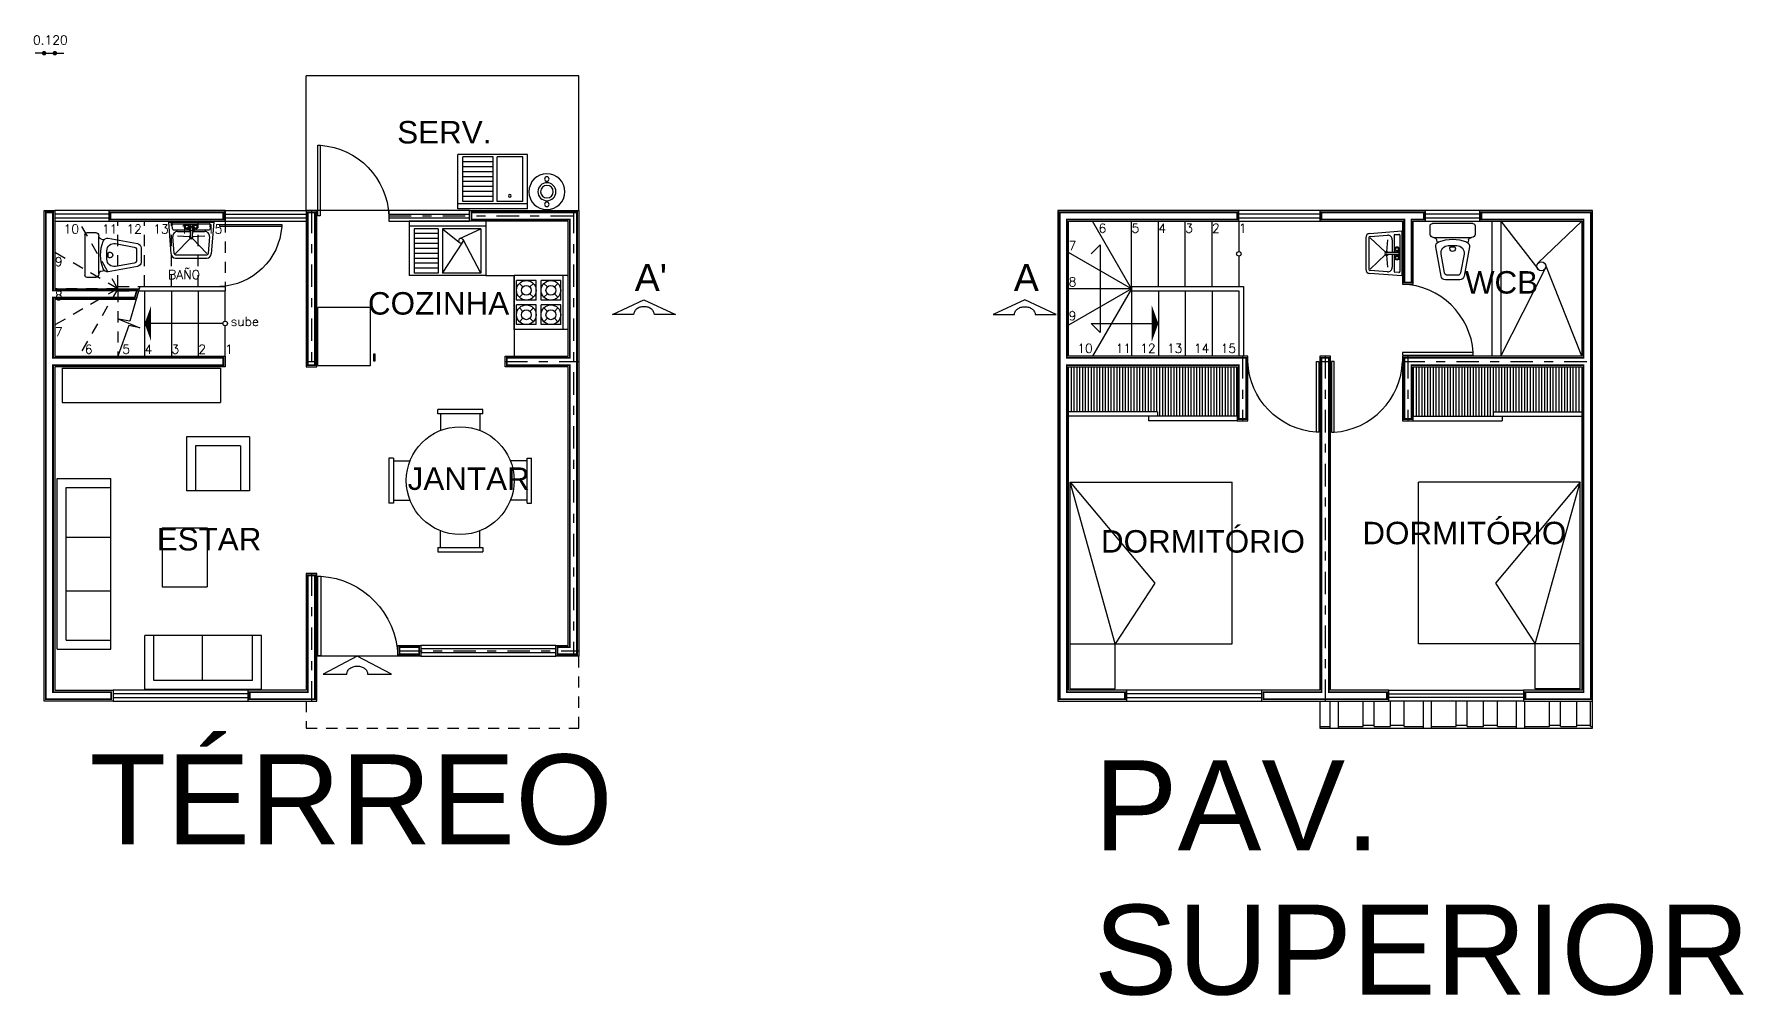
# Model space of a CAD drawing. Extents: x 178.2 to 198.4, y 129 to 151.4.
# Drawn here: x 179.34 to 198.36, y 140.67 to 151.37 of the extents above; entities that cross this region are included whole.
import ezdxf
from ezdxf.enums import TextEntityAlignment as Align

# ---------------------------------------------------------------- set-up
doc = ezdxf.new("R2010")
doc.units = 0
doc.header["$PDMODE"] = 34
doc.header["$PDSIZE"] = 0.1
doc.linetypes.add('DASHDOT2', pattern=[0.5, 0.25, -0.125, 0, -0.125])
doc.linetypes.add('HIDDEN2', pattern=[0.1875, 0.125, -0.0625])
doc.layers.get('0').update_dxf_attribs({"linetype": 'CONTINUOUS'})
doc.layers.get('DEFPOINTS').update_dxf_attribs({"linetype": 'CONTINUOUS'})
for name, color, linetype in [('AMB', 4, 'CONTINUOUS'), ('DIM', 250, 'CONTINUOUS'), ('EJES', 2, 'CONTINUOUS'), ('MUEBLES', 1, 'CONTINUOUS'), ('MUROS', 40, 'CONTINUOUS'), ('TEXTOS', 250, 'CONTINUOUS'), ('VOLADOS', 4, 'HIDDEN2')]:
    doc.layers.add(name, color=color, linetype=linetype)
doc.styles.add('1', font='swissel.ttf')
doc.styles.add('2', font='arial.ttf')
doc.styles.add('ROMAND', font='ROMAND.shx')
doc.styles.add('ROMANS', font='romans')
doc.dimstyles.get("Standard").update_dxf_attribs({"dimtxt": 0.18, "dimasz": 0.18, "dimexe": 0.18, "dimexo": 0.0625, "dimgap": 0.09, "dimtad": 0, "dimtih": 1, "dimtoh": 1, "dimdec": 4, "dimzin": 0, "dimdsep": 46, "dimtxsty": 'Standard', "dimcen": 0.09, "dimadec": 0, "dimazin": 0, "dimtfac": 1, "dimtdec": 4, "dimtofl": 0, "dimtmove": 0, "dimatfit": 3, "dimfxl": 1, "dimtolj": 1, "dimtzin": 0, "dimarcsym": 0})

# ---------------------------------------------------------------- blocks, each defined once
blk = doc.blocks.new('PUER01PL')
at = {"layer": 'MUEBLES', "linetype": 'ByBlock'}
blk.add_lwpolyline([(0.89, 0), (0.89, 0.888), (0.859, 0.888), (0.859, 0)], close=True, dxfattribs=at)
blk.add_arc((0.92, -0.031), 0.921, 93.8226, 178.0898, dxfattribs=at)
blk = doc.blocks.new('MUBA02PL')
at = {"color": 0, "linetype": 'ByBlock'}
for p, q in [((0.025, -0.225), (0.025, 0.225)), ((0.145, 0.25), (0.05, 0.25)), ((0.18, 0.212), (0.18, 0.215)), ((0.18, 0.212), (0.18, -0.212)), ((0.208, 0.178), (0.238, 0.171)), ((0.609, 0.128), (0.284, 0.187)), ((0.65, -0.079), (0.65, 0.079)), ((0.208, -0.178), (0.238, -0.171)), ((0.284, -0.187), (0.609, -0.128)), ((0.05, -0.25), (0.145, -0.25)), ((0.18, -0.215), (0.18, -0.212))]:
    blk.add_line(p, q, dxfattribs=at)
for points in [[(0.575, 0.089), (0.365, 0.127, 0.467538), (0.27, 0.048), (0.27, -0.048, 0.467538), (0.365, -0.127), (0.575, -0.089, 0.362827), (0.6, -0.059), (0.6, 0.059, 0.362827)], [(0.285, -0.025, 2), (0.285, 0.025)]]:
    blk.add_lwpolyline(points, format="xyb", close=True, dxfattribs=at)
for centre, radius, start, end in [((0.05, 0.225), 0.025, 90, 180), ((0.145, 0.215), 0.035, 0, 90), ((0.215, 0.212), 0.035, 180, 257.3856), ((0.641, 0), 0.441, 159.3632, 200.6368), ((0.276, 0.138), 0.05, 79.7685, 159.3632), ((0.6, 0.079), 0.05, 0, 79.7685), ((0.215, -0.212), 0.035, 102.6144, 180), ((0.276, -0.138), 0.05, 200.6368, 280.2315), ((0.6, -0.079), 0.05, 280.2315, 0), ((0.05, -0.225), 0.025, 180, 270), ((0.145, -0.215), 0.035, 270, 0)]:
    blk.add_arc(centre, radius, start, end, dxfattribs=at)
blk = doc.blocks.new('FREG85')
at = {"layer": 'MUEBLES', "linetype": 'ByBlock'}
for p, q in [((-0.425, 0), (0.425, 0)), ((-0.425, 0), (-0.425, -0.604)), ((0.425, 0), (0.425, -0.604)), ((-0.425, -0.055), (0.425, -0.055)), ((-0.37, -0.082), (0.054, -0.082)), ((-0.37, -0.082), (-0.37, -0.577)), ((-0.139, -0.192), (-0.37, -0.082)), ((0.054, -0.082), (-0.134, -0.237)), ((0.054, -0.082), (0.054, -0.577)), ((0.104, -0.082), (0.104, -0.577)), ((0.104, -0.082), (0.37, -0.082)), ((0.104, -0.137), (0.37, -0.137)), ((0.37, -0.082), (0.37, -0.577)), ((-0.37, -0.577), (-0.174, -0.204)), ((0.054, -0.577), (-0.172, -0.231)), ((0.104, -0.192), (0.37, -0.192)), ((0.104, -0.247), (0.37, -0.247)), ((0.104, -0.302), (0.37, -0.302)), ((0.104, -0.357), (0.37, -0.357)), ((0.104, -0.412), (0.37, -0.412)), ((0.104, -0.467), (0.37, -0.467)), ((0.104, -0.522), (0.37, -0.522)), ((-0.425, -0.604), (0.425, -0.604)), ((-0.37, -0.577), (0.054, -0.577)), ((0.104, -0.577), (0.37, -0.577))]:
    blk.add_line(p, q, dxfattribs=at)
blk.add_circle((-0.15, -0.216), 0.0265, dxfattribs=at)
blk = doc.blocks.new('SER06PLA')
at = {"color": 0, "linetype": 'ByBlock'}
for p, q in [((0.389, -0.02), (-0.389, -0.02)), ((-0.389, -0.02), (-0.389, -0.624)), ((0.389, -0.075), (-0.389, -0.075)), ((-0.334, -0.102), (-0.334, -0.597)), ((0.005, -0.102), (-0.334, -0.102)), ((0.005, -0.157), (-0.334, -0.157)), ((0.005, -0.102), (0.005, -0.597)), ((0.334, -0.102), (0.048, -0.102)), ((0.048, -0.102), (0.048, -0.597)), ((0.334, -0.102), (0.334, -0.597)), ((0.389, -0.02), (0.389, -0.624)), ((0.005, -0.212), (-0.334, -0.212)), ((0.005, -0.267), (-0.334, -0.267)), ((0.005, -0.322), (-0.334, -0.322)), ((0.005, -0.377), (-0.334, -0.377)), ((0.005, -0.432), (-0.334, -0.432)), ((0.005, -0.487), (-0.334, -0.487)), ((0.005, -0.542), (-0.334, -0.542)), ((0.389, -0.624), (-0.389, -0.624)), ((0.005, -0.597), (-0.334, -0.597)), ((0.334, -0.597), (0.048, -0.597))]:
    blk.add_line(p, q, dxfattribs=at)
blk.add_circle((0.191, -0.164), 0.015, dxfattribs=at)
blk = doc.blocks.new('SER05PLA')
at = {"color": 0, "linetype": 'ByBlock'}
for centre, radius in [((0, 0), 0.2), ((-0.141, 0), 0.025), ((0, 0), 0.1), ((0, 0), 0.07), ((0.141, 0), 0.025)]:
    blk.add_circle(centre, radius, dxfattribs=at)
blk = doc.blocks.new('MUKO01PL')
at = {"color": 0, "linetype": 'ByBlock'}
for p, q in [((0.3, 0), (-0.3, 0)), ((-0.3, 0), (-0.3, -0.6)), ((0.3, 0), (0.3, -0.6)), ((0.3, -0.055), (-0.3, -0.055)), ((-0.027, -0.082), (-0.245, -0.082)), ((-0.245, -0.082), (-0.245, -0.3)), ((-0.214, -0.114), (-0.175, -0.152)), ((-0.059, -0.114), (-0.098, -0.152)), ((-0.027, -0.082), (-0.027, -0.3)), ((0.027, -0.082), (0.027, -0.3)), ((0.245, -0.082), (0.027, -0.082)), ((0.059, -0.114), (0.098, -0.152)), ((0.214, -0.114), (0.175, -0.152)), ((0.245, -0.082), (0.245, -0.3)), ((-0.027, -0.3), (-0.245, -0.3)), ((-0.245, -0.355), (-0.245, -0.573)), ((-0.027, -0.355), (-0.245, -0.355)), ((-0.175, -0.229), (-0.214, -0.268)), ((-0.098, -0.229), (-0.059, -0.268)), ((-0.027, -0.355), (-0.027, -0.573)), ((0.245, -0.3), (0.027, -0.3)), ((0.027, -0.355), (0.027, -0.573)), ((0.245, -0.355), (0.027, -0.355)), ((0.098, -0.229), (0.059, -0.268)), ((0.175, -0.229), (0.214, -0.268)), ((0.245, -0.355), (0.245, -0.573)), ((-0.214, -0.386), (-0.175, -0.425)), ((-0.175, -0.502), (-0.214, -0.541)), ((-0.059, -0.386), (-0.098, -0.425)), ((-0.098, -0.502), (-0.059, -0.541)), ((0.059, -0.386), (0.098, -0.425)), ((0.098, -0.502), (0.059, -0.541)), ((0.214, -0.386), (0.175, -0.425)), ((0.175, -0.502), (0.214, -0.541)), ((0.3, -0.6), (-0.3, -0.6)), ((-0.027, -0.573), (-0.245, -0.573)), ((0.245, -0.573), (0.027, -0.573))]:
    blk.add_line(p, q, dxfattribs=at)
for centre, radius in [((-0.136, -0.191), 0.109), ((-0.136, -0.191), 0.0545), ((0.136, -0.191), 0.109), ((0.136, -0.191), 0.0545), ((-0.136, -0.464), 0.109), ((0.136, -0.464), 0.109), ((-0.136, -0.464), 0.0545), ((0.136, -0.464), 0.0545)]:
    blk.add_circle(centre, radius, dxfattribs=at)
blk = doc.blocks.new('_DOT')
at = {"color": 0, "linetype": 'ByBlock'}
blk.add_line((-0.5, 0), (-1, 0), dxfattribs=at)
at = {"color": 0, "linetype": 'ByBlock', "const_width": 0.5}
blk.add_lwpolyline([(-0.25, 0, 1), (0.25, 0, 1)], format="xyb", close=True, dxfattribs=at)
blk = doc.blocks.new('*D7')
at = {"color": 0, "linetype": 'ByBlock'}
for p, q in [((179.403, 151.159), (179.353, 151.159)), ((179.453, 151.159), (179.573, 151.159)), ((179.453, 151.159), (179.573, 151.159)), ((179.623, 151.159), (179.673, 151.159))]:
    blk.add_line(p, q, dxfattribs=at)
at = {"layer": 'DEFPOINTS', "color": 0, "linetype": 'ByBlock'}
for p in [(179.573, 151.159), (179.573, 144.068), (179.453, 143.948)]:
    blk.add_point(p, dxfattribs=at)
at = {"color": 0, "linetype": 'ByBlock', "xscale": 0.05, "yscale": 0.05, "zscale": 0.05}
blk.add_blockref('_DOT', (179.453, 151.159), dxfattribs=at)
at = {"color": 0, "linetype": 'ByBlock', "xscale": 0.05, "yscale": 0.05, "zscale": 0.05, "rotation": 180}
blk.add_blockref('_DOT', (179.573, 151.159), dxfattribs=at)
at = {"linetype": 'ByBlock', "insert": (179.523, 151.305), "char_height": 0.1, "attachment_point": 5, "style": 'ROMANS'}
blk.add_mtext('\\A1;0.120', dxfattribs=at)

msp = doc.modelspace()

# ---------------------------------------------------------------- hatches: boundary and pattern name
at = {"layer": 'AMB'}
h = msp.add_hatch(dxfattribs=at)
h.set_pattern_fill('AR-RSHKE', color=256, scale=0.0012, style=0)
h.set_pattern_definition([(0, (-64.8292, -59.69836), (0.77724, 0.36576), [0.18288, -0.1524, 0.21336, -0.09144, 0.27432, -0.12192]), (0, (-64.64632, -59.68312), (0.77724, 0.36576), [0.1524, -0.57912, 0.12192, -0.18288]), (0, (-64.28056, -59.72122), (0.77724, 0.36576), [0.09144, -0.94488]), (90, (-64.8292, -59.69836), (-0.25908, 0.36576), [0.35052, -1.11252]), (90, (-64.64632, -59.69836), (-0.25908, 0.36576), [0.3429, -1.12014]), (90, (-64.49392, -59.69836), (-0.25908, 0.36576), [0.32004, -1.143]), (90, (-64.28056, -59.72122), (-0.25908, 0.36576), [0.35052, -1.11252]), (90, (-64.18912, -59.72122), (-0.25908, 0.36576), [0.35052, -1.11252]), (90, (-63.9148, -59.69836), (-0.25908, 0.36576), [0.33528, -1.12776])])
h.paths.add_polyline_path([(196.6822, 143.6477), (196.6822, 143.9477), (193.6472, 143.9477), (193.6472, 143.6477)])
at = {"layer": 'MUEBLES'}
h = msp.add_hatch(dxfattribs=at)
h.set_pattern_fill('ANSI31', color=256, scale=0.01, angle=225, style=0)
h.set_pattern_definition([(270, (-60.86252, -64.766262), (0.03175, -7e-18), [])])
h.paths.add_polyline_path([(190.8522, 147.6677), (190.8522, 147.1677), (191.8397, 147.1677), (191.8397, 147.1177), (192.7272, 147.1177), (192.7272, 147.6677)])
h = msp.add_hatch(dxfattribs=at)
h.set_pattern_fill('ANSI31', color=256, scale=0.01, angle=225, style=0)
h.set_pattern_definition([(270, (448.27693, -64.766262), (-0.03175, -7e-18), [])])
h.paths.add_polyline_path([(196.5622, 147.6677), (196.5622, 147.1677), (195.5747, 147.1677), (195.5747, 147.1177), (194.6872, 147.1177), (194.6872, 147.6677)])

# ---------------------------------------------------------------- linework, layer by layer
at = {"layer": 'EJES', "linetype": 'DASHDOT2'}
for p, q in [((182.428, 149.4077), (182.428, 147.6677)), ((183.288, 149.3477), (185.403, 149.3477)), ((185.343, 149.4077), (185.343, 144.4477)), ((182.368, 147.7277), (182.488, 147.7277)), ((184.583, 147.7277), (185.403, 147.7277)), ((192.7872, 147.7877), (192.7872, 147.0677)), ((193.6472, 147.7277), (193.7672, 147.7277)), ((193.7072, 147.7877), (193.7072, 143.9477)), ((194.5672, 147.7277), (196.6822, 147.7277)), ((194.6272, 147.7877), (194.6272, 147.0677)), ((182.428, 145.3677), (182.428, 143.9477)), ((183.408, 144.5077), (185.403, 144.5077))]:
    msp.add_line(p, q, dxfattribs=at)
at = {"layer": 'MUEBLES'}
for p, q in [((180.8666, 148.9255), (180.8401, 149.2793)), ((180.8401, 149.2793), (181.3401, 149.2793)), ((180.8808, 149.2035), (180.8775, 149.2485)), ((180.8874, 149.2593), (181.2927, 149.2593)), ((180.8908, 149.1943), (181.0801, 149.1943)), ((180.9369, 149.1743), (181.0801, 149.1743)), ((181.1307, 149.2526), (181.0494, 149.2526)), ((181.0801, 149.2022), (181.0511, 149.2022)), ((181.0801, 149.2526), (181.0801, 149.1124)), ((181.1001, 149.2526), (181.1001, 149.1124)), ((181.129, 149.2022), (181.1001, 149.2022)), ((181.1001, 149.1943), (181.2893, 149.1943)), ((181.1001, 149.1743), (181.2432, 149.1743)), ((181.3027, 149.2485), (181.2993, 149.2035)), ((181.3401, 149.2793), (181.3135, 148.9255)), ((191.5522, 148.5377), (191.1192, 149.2877)), ((191.5522, 148.5627), (191.5522, 149.2877)), ((191.851, 148.5627), (191.851, 149.2877)), ((192.1497, 148.5627), (192.1497, 149.2877)), ((192.4485, 148.5627), (192.4485, 149.2877)), ((192.7472, 149.2877), (192.7472, 148.9502)), ((194.2045, 149.1536), (194.5582, 149.1801)), ((194.2071, 149.1186), (194.3995, 149.1331)), ((194.4825, 149.1393), (194.5275, 149.1427)), ((194.5382, 149.1327), (194.5382, 148.7275)), ((194.5582, 149.1801), (194.5582, 148.6801)), ((180.9015, 148.9281), (180.8871, 149.1205)), ((180.9165, 148.9293), (181.0767, 149.0983)), ((181.0707, 149.1139), (180.9369, 149.1243)), ((181.1034, 149.0983), (181.2637, 148.9293)), ((181.2432, 149.1243), (181.1094, 149.1139)), ((181.2931, 149.1205), (181.2786, 148.9281)), ((191.5522, 148.5377), (190.8522, 148.9419)), ((194.1582, 149.1037), (194.1582, 148.7565)), ((194.1932, 149.1037), (194.1932, 148.7565)), ((194.2082, 149.1037), (194.3772, 148.9434)), ((194.3928, 148.9494), (194.4032, 149.0832)), ((194.4532, 149.0832), (194.4532, 148.9401)), ((194.4732, 149.1293), (194.4732, 148.9401)), ((194.4811, 148.9401), (194.4811, 148.969)), ((194.5316, 148.8894), (194.5316, 148.9708)), ((180.9165, 148.9143), (181.2637, 148.9143)), ((180.9165, 148.8793), (181.2637, 148.8793)), ((192.7472, 148.9002), (192.7472, 148.5627)), ((194.3772, 148.9167), (194.2082, 148.7565)), ((194.5316, 148.9401), (194.3913, 148.9401)), ((194.5316, 148.9201), (194.3913, 148.9201)), ((194.4032, 148.7769), (194.3928, 148.9107)), ((194.4532, 148.9201), (194.4532, 148.7769)), ((194.4732, 148.9201), (194.4732, 148.7308)), ((194.4811, 148.8912), (194.4811, 148.9201)), ((180.5186, 148.5627), (181.468, 148.5627)), ((181.468, 148.5627), (181.468, 148.5127)), ((184.3665, 148.6835), (184.683, 148.6835)), ((184.683, 148.6835), (184.683, 147.7877)), ((191.5522, 148.5627), (192.7972, 148.5627)), ((191.5522, 148.5627), (191.5522, 148.5127)), ((192.7972, 148.5627), (192.7972, 147.7877)), ((194.5582, 148.6801), (194.2045, 148.7066)), ((194.3995, 148.7271), (194.2071, 148.7415)), ((194.5275, 148.7175), (194.4825, 148.7209)), ((180.5044, 148.5127), (181.468, 148.5127)), ((180.5717, 148.5127), (180.5717, 147.7877)), ((180.8705, 148.5127), (180.8705, 147.7877)), ((181.1692, 148.5127), (181.1692, 147.7877)), ((181.468, 148.1752), (181.468, 148.5127)), ((191.5522, 148.5377), (190.8522, 148.1336)), ((191.5522, 148.5377), (190.8522, 148.5377)), ((191.5522, 148.5377), (191.1192, 147.7877)), ((191.5522, 148.5127), (192.7472, 148.5127)), ((191.5522, 148.5127), (191.5522, 147.7877)), ((191.851, 148.5127), (191.851, 147.7877)), ((192.1497, 148.5127), (192.1497, 147.7877)), ((192.4485, 148.5127), (192.4485, 147.7877)), ((192.7472, 148.5127), (192.7472, 147.7877)), ((183.0847, 148.3276), (182.5, 148.3276)), ((182.5, 147.6811), (182.5, 148.3276)), ((183.0847, 147.6811), (183.0847, 148.3276)), ((181.468, 147.7877), (181.468, 148.1252)), ((183.1228, 147.8132), (183.1331, 147.8132)), ((183.1228, 147.7307), (183.1228, 147.8132)), ((183.1331, 147.8132), (183.1331, 147.7307)), ((179.6539, 147.6522), (181.4152, 147.6522)), ((179.6539, 147.6522), (179.6539, 147.2727)), ((181.4152, 147.6522), (181.4152, 147.2727)), ((182.5, 147.6811), (183.0847, 147.6811)), ((183.1331, 147.7307), (183.1228, 147.7307)), ((179.6539, 147.2727), (181.4152, 147.2727)), ((184.333, 147.1949), (183.833, 147.1949)), ((183.833, 147.1449), (183.833, 147.1949)), ((184.333, 147.1449), (183.833, 147.1449)), ((183.8646, 147.1449), (183.8646, 146.9603)), ((184.3014, 147.1449), (184.3014, 146.9603)), ((184.333, 147.1449), (184.333, 147.1949)), ((191.8397, 147.1677), (190.8522, 147.1677)), ((192.7272, 147.1177), (190.8522, 147.1177)), ((191.7397, 147.1177), (191.7397, 147.0677)), ((192.7272, 147.0677), (191.7397, 147.0677)), ((191.8397, 147.1677), (191.8397, 147.1177)), ((194.6872, 147.1177), (196.5622, 147.1177)), ((194.6872, 147.0677), (195.6747, 147.0677)), ((195.5747, 147.1677), (195.5747, 147.1177)), ((195.5747, 147.1677), (196.5622, 147.1677)), ((195.6747, 147.1177), (195.6747, 147.0677)), ((181.7389, 146.8896), (181.0389, 146.8896)), ((181.0389, 146.8896), (181.0389, 146.2896)), ((181.7389, 146.8896), (181.7389, 146.2896)), ((181.6389, 146.7896), (181.1389, 146.7896)), ((181.1389, 146.7896), (181.1389, 146.2896)), ((181.6389, 146.7896), (181.6389, 146.2896)), ((183.3395, 146.6514), (183.2895, 146.6514)), ((183.2895, 146.6514), (183.2895, 146.1514)), ((183.3395, 146.6514), (183.3395, 146.1514)), ((183.3395, 146.6199), (183.5242, 146.6199)), ((184.8265, 146.6199), (184.6418, 146.6199)), ((184.8265, 146.6514), (184.8765, 146.6514)), ((184.8265, 146.1514), (184.8265, 146.6514)), ((184.8765, 146.1514), (184.8765, 146.6514)), ((179.5973, 145.7245), (179.5973, 146.4245)), ((179.5973, 146.4245), (180.1973, 146.4245)), ((179.6973, 145.772), (179.6973, 146.3245)), ((179.6973, 146.3245), (180.1973, 146.3245)), ((180.1973, 145.7245), (180.1973, 146.4245)), ((181.7389, 146.2896), (181.0389, 146.2896)), ((190.8707, 144.0842), (190.8707, 146.3842)), ((190.8707, 146.3842), (192.6707, 146.3842)), ((191.3707, 144.5842), (190.8707, 146.3842)), ((190.8707, 146.3842), (191.8121, 145.2592)), ((192.6707, 144.5842), (192.6707, 146.3842)), ((196.5437, 146.3842), (194.7437, 146.3842)), ((194.7437, 144.5842), (194.7437, 146.3842)), ((196.5437, 146.3842), (195.6023, 145.2592)), ((196.0437, 144.5842), (196.5437, 146.3842)), ((196.5437, 144.0842), (196.5437, 146.3842)), ((183.3395, 146.1514), (183.2895, 146.1514)), ((183.3395, 146.183), (183.5242, 146.183)), ((184.8265, 146.183), (184.6418, 146.183)), ((184.8265, 146.1514), (184.8765, 146.1514)), ((179.5973, 145.1245), (179.5973, 145.8245)), ((179.6973, 145.1762), (179.6973, 145.772)), ((179.6973, 145.772), (180.1973, 145.772)), ((180.1973, 145.1245), (180.1973, 145.8245)), ((180.7676, 145.8753), (180.7676, 145.2197)), ((180.7676, 145.8746), (181.2676, 145.8746)), ((181.2676, 145.8746), (181.2676, 145.2197)), ((183.8646, 145.6579), (183.8646, 145.8426)), ((184.3014, 145.6579), (184.3014, 145.8426)), ((183.833, 145.6579), (183.833, 145.6079)), ((183.833, 145.6579), (184.333, 145.6579)), ((183.833, 145.6079), (184.333, 145.6079)), ((184.333, 145.6579), (184.333, 145.6079)), ((179.5973, 144.5245), (179.5973, 145.2245)), ((179.6973, 144.6245), (179.6973, 145.1762)), ((179.6973, 145.1762), (180.1973, 145.1762)), ((180.1973, 144.5245), (180.1973, 145.2245)), ((180.7676, 145.2197), (181.2676, 145.2197)), ((191.8121, 145.2592), (191.3707, 144.5842)), ((195.6023, 145.2592), (196.0437, 144.5842)), ((179.6973, 144.6245), (180.1973, 144.6245)), ((181.2726, 144.6759), (180.5726, 144.6759)), ((180.5726, 144.0759), (180.5726, 144.6759)), ((180.6726, 144.1759), (180.6726, 144.6759)), ((181.8726, 144.6759), (181.1726, 144.6759)), ((181.2166, 144.1759), (181.2166, 144.6759)), ((181.7726, 144.1759), (181.7726, 144.6759)), ((181.8726, 144.0759), (181.8726, 144.6759)), ((190.8707, 144.5842), (192.6707, 144.5842)), ((191.3707, 144.0842), (191.3707, 144.5842)), ((196.5437, 144.5842), (194.7437, 144.5842)), ((196.0437, 144.0842), (196.0437, 144.5842)), ((179.5973, 144.5245), (180.1973, 144.5245)), ((181.2726, 144.0759), (180.5726, 144.0759)), ((181.2166, 144.1759), (180.6726, 144.1759)), ((181.8726, 144.0759), (181.1726, 144.0759)), ((181.7726, 144.1759), (181.2166, 144.1759)), ((190.8707, 144.0842), (191.3707, 144.0842)), ((196.5437, 144.0842), (196.0437, 144.0842))]:
    msp.add_line(p, q, dxfattribs=at)
for centre, radius in [((181.0418, 149.2271), 0.0266), ((181.0418, 149.2271), 0.0175), ((181.1383, 149.2271), 0.0266), ((181.1383, 149.2271), 0.0175), ((194.5061, 148.9784), 0.0266), ((194.5061, 148.9784), 0.0175), ((194.5061, 148.8818), 0.0266), ((194.5061, 148.8818), 0.0175), ((184.083, 146.4014), 0.6)]:
    msp.add_circle(centre, radius, dxfattribs=at)
for centre, radius, start, end in [((180.8874, 149.2493), 0.01, 90, 184.28915), ((180.8908, 149.2043), 0.01, 184.28915, 270), ((180.9369, 149.1243), 0.05, 90, 184.28915), ((181.2432, 149.1243), 0.05, 355.71085, 90), ((181.2893, 149.2043), 0.01, 270, 355.71085), ((181.2927, 149.2493), 0.01, 355.71085, 90), ((194.2082, 149.1037), 0.05, 94.28915, 180), ((194.4032, 149.0832), 0.05, 360, 94.28915), ((194.4832, 149.1293), 0.01, 94.28915, 180), ((194.5282, 149.1327), 0.01, 0, 94.28915), ((181.0901, 149.1124), 0.0194, 121.04468, 58.95532), ((181.0901, 149.1124), 0.01, 180, 0), ((194.2082, 149.1037), 0.015, 94.28915, 180), ((194.3913, 148.9301), 0.0194, 31.04468, 328.95532), ((180.9165, 148.9293), 0.05, 184.28915, 270), ((180.9165, 148.9293), 0.015, 184.28915, 270), ((181.2637, 148.9293), 0.015, 270, 355.71085), ((181.2637, 148.9293), 0.05, 270, 355.71085), ((194.2082, 148.7565), 0.05, 180, 265.71085), ((194.2082, 148.7565), 0.015, 180, 265.71085), ((194.3913, 148.9301), 0.01, 90, 270), ((194.4032, 148.7769), 0.05, 265.71085, 360), ((194.4832, 148.7308), 0.01, 180, 265.71085), ((194.5282, 148.7275), 0.01, 265.71085, 0)]:
    msp.add_arc(centre, radius, start, end, dxfattribs=at)
at = {"layer": 'MUROS'}
for p, q in [((185.403, 150.9077), (182.368, 150.9077)), ((182.368, 149.4077), (182.368, 150.9077)), ((185.403, 149.4077), (185.403, 150.9077)), ((180.173, 149.4077), (179.573, 149.4077)), ((181.468, 149.4077), (182.368, 149.4077)), ((183.288, 149.4077), (182.488, 149.4077)), ((183.288, 149.4077), (183.288, 149.2877)), ((184.188, 149.4077), (183.288, 149.4077)), ((193.6472, 149.4077), (192.7472, 149.4077)), ((195.4247, 149.4077), (194.8247, 149.4077)), ((179.573, 149.2877), (180.173, 149.2877)), ((181.468, 149.2877), (182.368, 149.2877)), ((183.288, 149.2877), (184.188, 149.2877)), ((192.7472, 149.2877), (193.6472, 149.2877)), ((194.8247, 149.2877), (195.4247, 149.2877)), ((195.5622, 149.2877), (195.5622, 147.7877)), ((195.6622, 149.2877), (195.6622, 147.7877)), ((195.6622, 149.2877), (196.0727, 148.7571)), ((196.5622, 149.2877), (196.0776, 148.8239)), ((195.6622, 147.7877), (196.1568, 148.7652)), ((196.5622, 147.7877), (196.1587, 148.8062)), ((185.1455, 144.5677), (183.6455, 144.5677)), ((183.388, 144.4477), (182.488, 144.4477)), ((183.6455, 144.4477), (185.1455, 144.4477)), ((181.7205, 144.0677), (180.2205, 144.0677)), ((192.9997, 144.0677), (191.4997, 144.0677)), ((194.4147, 144.0677), (195.9147, 144.0677)), ((180.2205, 143.9477), (181.7205, 143.9477)), ((191.4997, 143.9477), (192.9997, 143.9477)), ((195.9147, 143.9477), (194.4147, 143.9477))]:
    msp.add_line(p, q, dxfattribs=at)
at = {"layer": 'MUROS', "color": 4}
for p, q in [((180.173, 149.3677), (179.573, 149.3677)), ((179.573, 149.3277), (180.173, 149.3277)), ((181.468, 149.3677), (182.368, 149.3677)), ((181.468, 149.3277), (182.368, 149.3277)), ((183.288, 149.3677), (184.188, 149.3677)), ((183.288, 149.3277), (184.188, 149.3277)), ((193.6472, 149.3677), (192.7472, 149.3677)), ((192.7472, 149.3277), (193.6472, 149.3277)), ((195.4247, 149.3677), (194.8247, 149.3677)), ((194.8247, 149.3277), (195.4247, 149.3277)), ((185.1455, 144.5277), (183.6455, 144.5277)), ((183.6455, 144.4877), (185.1455, 144.4877)), ((181.7205, 144.0277), (180.2205, 144.0277)), ((192.9997, 144.0277), (191.4997, 144.0277)), ((194.4147, 144.0277), (195.9147, 144.0277)), ((180.2205, 143.9877), (181.7205, 143.9877)), ((191.4997, 143.9877), (192.9997, 143.9877)), ((195.9147, 143.9877), (194.4147, 143.9877))]:
    msp.add_line(p, q, dxfattribs=at)
at = {"layer": 'MUROS'}
for points in [[(179.573, 149.4077), (179.573, 148.5377), (180.5115, 148.5377), (180.4774, 148.4177), (179.573, 148.4177), (179.573, 147.7877), (181.468, 147.7877), (181.468, 147.6677), (179.573, 147.6677), (179.573, 144.0677), (180.2205, 144.0677), (180.2205, 143.9477), (179.453, 143.9477), (179.453, 149.4077), (179.573, 149.4077)], [(181.468, 149.4077), (180.173, 149.4077), (180.173, 149.2877), (181.468, 149.2877)], [(182.368, 149.4077), (182.368, 147.6677), (182.488, 147.6677), (182.488, 149.4077)], [(184.188, 149.4077), (185.403, 149.4077), (185.403, 144.4477), (185.1455, 144.4477), (185.1455, 144.5677), (185.283, 144.5677), (185.283, 147.6677), (184.583, 147.6677), (184.583, 147.7877), (185.283, 147.7877), (185.283, 149.2877), (184.188, 149.2877)], [(190.8522, 147.6677), (192.7272, 147.6677), (192.7272, 147.0677), (192.8472, 147.0677), (192.8472, 147.7877), (190.8522, 147.7877), (190.8522, 149.2877), (192.7472, 149.2877), (192.7472, 149.4077), (190.7322, 149.4077), (190.7322, 143.9477), (191.4997, 143.9477), (191.4997, 144.0677), (190.8522, 144.0677)], [(194.6872, 148.5877), (194.6872, 149.2877), (194.8247, 149.2877), (194.8247, 149.4077), (193.6472, 149.4077), (193.6472, 149.2877), (194.5672, 149.2877), (194.5672, 148.5877)], [(196.5622, 149.2877), (196.5622, 147.7877), (194.5672, 147.7877), (194.5672, 147.0677), (194.6872, 147.0677), (194.6872, 147.6677), (196.5622, 147.6677), (196.5622, 144.0677), (195.9147, 144.0677), (195.9147, 143.9477), (196.6822, 143.9477), (196.6822, 149.4077), (195.4247, 149.4077), (195.4247, 149.2877)], [(194.4147, 144.0677), (193.7672, 144.0677), (193.7672, 147.7877), (193.6472, 147.7877), (193.6472, 144.0677), (192.9997, 144.0677), (192.9997, 143.9477), (194.4147, 143.9477)], [(182.488, 145.3677), (182.368, 145.3677), (182.368, 144.0677), (181.7205, 144.0677), (181.7205, 143.9477), (182.488, 143.9477)], [(183.388, 144.5677), (183.6455, 144.5677), (183.6455, 144.4477), (183.388, 144.4477)]]:
    msp.add_lwpolyline(points, close=True, dxfattribs=at)
at = {"layer": 'MUROS', "const_width": 0.02}
for points in [[(179.553, 149.3877), (179.553, 148.5177), (180.4851, 148.5177), (180.4623, 148.4377), (179.553, 148.4377), (179.553, 147.7677), (181.448, 147.7677), (181.448, 147.6877), (179.553, 147.6877), (179.553, 144.0477), (180.2005, 144.0477), (180.2005, 143.9677), (179.473, 143.9677), (179.473, 149.3877)], [(181.448, 149.3877), (180.193, 149.3877), (180.193, 149.3077), (181.448, 149.3077)], [(182.388, 149.3877), (182.388, 147.6877), (182.468, 147.6877), (182.468, 149.3877)], [(184.208, 149.3877), (185.383, 149.3877), (185.383, 144.4677), (185.1655, 144.4677), (185.1655, 144.5477), (185.303, 144.5477), (185.303, 147.6877), (184.603, 147.6877), (184.603, 147.7677), (185.303, 147.7677), (185.303, 149.3077), (184.208, 149.3077)], [(190.8322, 147.6877), (192.7472, 147.6877), (192.7472, 147.0877), (192.8272, 147.0877), (192.8272, 147.7677), (190.8322, 147.7677), (190.8322, 149.3077), (192.7272, 149.3077), (192.7272, 149.3877), (190.7522, 149.3877), (190.7522, 143.9677), (191.4797, 143.9677), (191.4797, 144.0477), (190.8322, 144.0477)], [(194.6672, 148.6077), (194.6672, 149.3077), (194.8047, 149.3077), (194.8047, 149.3877), (193.6672, 149.3877), (193.6672, 149.3077), (194.5872, 149.3077), (194.5872, 148.6077)], [(196.5822, 149.3077), (196.5822, 147.7677), (194.5872, 147.7677), (194.5872, 147.0877), (194.6672, 147.0877), (194.6672, 147.6877), (196.5822, 147.6877), (196.5822, 144.0477), (195.9347, 144.0477), (195.9347, 143.9677), (196.6622, 143.9677), (196.6622, 149.3877), (195.4447, 149.3877), (195.4447, 149.3077)], [(194.3947, 144.0477), (193.7472, 144.0477), (193.7472, 147.7677), (193.6672, 147.7677), (193.6672, 144.0477), (193.0197, 144.0477), (193.0197, 143.9677), (194.3947, 143.9677)], [(182.468, 145.3477), (182.388, 145.3477), (182.388, 144.0477), (181.7405, 144.0477), (181.7405, 143.9677), (182.468, 143.9677)], [(183.408, 144.5477), (183.6255, 144.5477), (183.6255, 144.4677), (183.408, 144.4677)]]:
    msp.add_lwpolyline(points, close=True, dxfattribs=at)
at = {"layer": 'MUROS'}
for points in [[(181.468, 149.4077), (181.468, 149.2877)], [(193.6472, 143.9477), (193.6472, 143.6477), (196.6822, 143.6477), (196.6822, 143.9477)]]:
    msp.add_lwpolyline(points, dxfattribs=at)
msp.add_circle((196.1122, 148.7877), 0.05, dxfattribs=at)
at = {"layer": 'TEXTOS'}
for p, q in [((191.1022, 148.9252), (191.2022, 149.0252)), ((191.2022, 149.0252), (191.2022, 148.0502)), ((191.1022, 148.1502), (191.7781, 148.1502)), ((191.1022, 148.1502), (191.2022, 148.0502))]:
    msp.add_line(p, q, dxfattribs=at)
for points in [[(180.5186, 148.5627), (180.4085, 148.1754), (180.2851, 148.2004), (180.518, 148.1015), (180.3945, 148.1265), (180.273, 147.7877)], [(181.443, 148.1502), (180.5717, 148.1502)]]:
    msp.add_lwpolyline(points, dxfattribs=at)
for points in [[(186.0126, 148.2491), (185.7775, 148.2491), (186.128, 148.4125), (186.4786, 148.2491), (186.2435, 148.2491, 0.1245801), (186.2353, 148.2817, 0.1057488), (186.2097, 148.3116, 0.0868165), (186.1735, 148.3305, 0.0769523), (186.128, 148.3376, 0.0769523), (186.0826, 148.3305, 0.0868165), (186.0464, 148.3116, 0.1057488), (186.0208, 148.2817, 0.1245801)], [(190.4808, 148.2491), (190.7158, 148.2491), (190.3653, 148.4125), (190.0147, 148.2491), (190.2498, 148.2491, -0.1245801), (190.258, 148.2817, -0.1057488), (190.2836, 148.3116, -0.0868165), (190.3198, 148.3305, -0.0769523), (190.3653, 148.3376, -0.0769523), (190.4107, 148.3305, -0.0868165), (190.4469, 148.3116, -0.1057488), (190.4725, 148.2817, -0.1245801)], [(183.0534, 144.2488), (183.3185, 144.2488), (182.938, 144.4477), (182.5574, 144.2488), (182.8225, 144.2488, -0.1245801), (182.8307, 144.2814, -0.1057488), (182.8563, 144.3114, -0.0868165), (182.8925, 144.3302, -0.0769523), (182.938, 144.3373, -0.0769523), (182.9834, 144.3302, -0.0868165), (183.0196, 144.3114, -0.1057488), (183.0452, 144.2814, -0.1245801)]]:
    msp.add_lwpolyline(points, format="xyb", close=True, dxfattribs=at)
for points in [[(180.6446, 148.1502, 0.4, 0, 0), (180.5717, 148.1502, 0, 0, 0)], [(191.7781, 148.1502, 0.4, 0, 0), (191.851, 148.1502, 0, 0, 0)]]:
    msp.add_lwpolyline(points, format="xyseb", dxfattribs=at)
for centre in [(192.7472, 148.9252), (181.468, 148.1502)]:
    msp.add_circle(centre, 0.025, dxfattribs=at)
at = {"layer": 'VOLADOS'}
for p, q in [((180.273, 148.5377), (179.8399, 149.2877)), ((180.273, 148.5627), (180.273, 149.2877)), ((180.5717, 148.5627), (180.5717, 149.2877)), ((180.8705, 148.5627), (180.8705, 149.2877)), ((181.1692, 148.5627), (181.1692, 149.2877)), ((181.468, 149.2877), (181.468, 148.5627)), ((180.273, 148.5377), (179.573, 148.9419)), ((180.273, 148.5627), (180.5186, 148.5627)), ((180.273, 148.5127), (180.273, 148.5627)), ((180.273, 148.5377), (179.573, 148.5377)), ((180.273, 148.5377), (179.573, 148.1336)), ((180.273, 148.5377), (179.8399, 147.7877)), ((180.273, 148.5127), (180.273, 147.7877)), ((180.273, 148.5127), (180.5044, 148.5127))]:
    msp.add_line(p, q, dxfattribs=at)
msp.add_lwpolyline([(182.368, 143.9477), (182.368, 143.6477), (185.403, 143.6477), (185.403, 144.4477)], dxfattribs=at)

# ---------------------------------------------------------------- block references
at = {"layer": 'MUEBLES'}
for p, xscale, yscale, zscale in [((183.288, 149.3477), -0.886458976021629, 0.886458976021629, 0.886458976021629), ((183.388, 144.4529), -0.9972663480243327, 0.9972663480243327, 0.9972663480243327)]:
    msp.add_blockref('PUER01PL', p, dxfattribs=dict(at, xscale=xscale, yscale=yscale, zscale=zscale))
at = {"layer": 'MUEBLES', "xscale": -1}
for name, p, rotation in [('SER06PLA', (184.4445, 149.4077), 180), ('SER05PLA', (185.0477, 149.6176), 90), ('MUBA02PL', (179.8822, 148.9127), 180), ('MUBA02PL', (195.1247, 149.2877), 89.99999999999999)]:
    msp.add_blockref(name, p, dxfattribs=dict(at, rotation=rotation))
at = {"layer": 'MUEBLES'}
for p, xscale, yscale, zscale, rotation in [((181.408, 148.5627), -0.7756516040189254, 0.7756516040189254, 0.7756516040189254, 270), ((194.5672, 148.5877), 0.886458976021629, 0.886458976021629, 0.886458976021629, 270), ((192.8472, 147.7277), -0.886458976021629, 0.886458976021629, 0.886458976021629, 180), ((194.5672, 147.7277), 0.886458976021629, 0.886458976021629, 0.886458976021629, 180)]:
    msp.add_blockref('PUER01PL', p, dxfattribs=dict(at, xscale=xscale, yscale=yscale, zscale=zscale, rotation=rotation))
at = {"layer": 'MUEBLES', "rotation": 270}
msp.add_blockref('MUKO01PL', (185.283, 148.3835), dxfattribs=at)
at = {"layer": 'MUROS', "xscale": -1}
msp.add_blockref('FREG85', (183.9415, 149.2877), dxfattribs=at)

# ---------------------------------------------------------------- texts
at = {"style": '2'}
for s, height, p in [('SERV.', 0.25, (183.3824, 150.1545)), ('WCB', 0.25, (195.2613, 148.4835)), ('COZINHA', 0.25, (183.0567, 148.2495)), ('JANTAR', 0.25, (183.4987, 146.298)), ('DORMITÓRIO', 0.25, (191.2122, 145.6003)), ('DORMITÓRIO', 0.25, (194.1207, 145.6932)), ('ESTAR', 0.25, (180.7066, 145.6243)), ('TÉRREO', 1, (179.9604, 142.354)), ('PAV.', 1, (191.1339, 142.2872)), ('SUPERIOR', 1, (191.1339, 140.6808))]:
    msp.add_text(s, height=height, dxfattribs=at).set_placement(p)
at = {"layer": 'TEXTOS', "style": 'ROMANS'}
for s, p in [('6', (191.1855, 149.1612)), ('5', (191.5522, 149.1612)), ('4', (191.851, 149.1612)), ('3', (192.1497, 149.1612)), ('2', (192.4485, 149.1612)), ('1', (192.7472, 149.1612)), ('7', (190.8522, 148.9678)), ('8', (190.8522, 148.5637)), ('sube', (181.5299, 148.1228)), ('9', (190.8522, 148.186)), ('5', (180.3238, 147.8143)), ('4', (180.5717, 147.8143)), ('3', (180.8705, 147.8143)), ('2', (181.1692, 147.8143)), ('1', (181.468, 147.8143)), ('10', (190.9501, 147.8236)), ('11', (191.3765, 147.8236)), ('12', (191.6487, 147.8236)), ('13', (191.9475, 147.8236)), ('14', (192.2462, 147.8236)), ('15', (192.545, 147.8236))]:
    msp.add_text(s, height=0.1, dxfattribs=at).set_placement(p)
at = {"layer": 'TEXTOS', "style": 'ROMAND'}
msp.add_text('BAÑO', height=0.1, dxfattribs=at).set_placement((181.0111, 148.6449), align=Align.CENTER)
at = {"layer": 'TEXTOS', "linetype": 'Continuous', "style": '1'}
for s, p in [("A'", (186.0244, 148.5116)), ('A', (190.2424, 148.5116))]:
    msp.add_text(s, height=0.3, dxfattribs=at).set_placement(p)
at = {"layer": 'VOLADOS', "style": 'ROMANS'}
for s, p in [('10', (179.6709, 149.1519)), ('11', (180.0972, 149.1519)), ('12', (180.3695, 149.1519)), ('13', (180.6682, 149.1519)), ('14', (180.967, 149.1519)), ('15', (181.2657, 149.1519)), ('9', (179.573, 148.7895)), ('8', (179.573, 148.4118)), ('7', (179.573, 148.0077)), ('6', (179.9062, 147.8143))]:
    msp.add_text(s, height=0.1, dxfattribs=at).set_placement(p)

# ---------------------------------------------------------------- dimensions: what is measured, and where the dimension line sits
at = {"layer": 'DIM'}
dim = msp.add_linear_dim(base=(179.573, 151.1592), p1=(179.453, 143.9477), p2=(179.573, 144.0677), dimstyle='Standard', override={"dimtxt": 0.1, "dimasz": 0.05, "dimexe": 1.25, "dimexo": 0.625, "dimgap": 0.05, "dimtad": 1, "dimdec": 3, "dimzin": 1, "dimtxsty": 'ROMANS', "dimblk1": 'DOT', "dimblk2": 'DOT', "dimsah": 1, "dimcen": 2.5, "dimse1": 1, "dimse2": 1, "dimclrt": 256, "dimtofl": 1, "dimtmove": 1}, dxfattribs=at)
dim.commit()
dim.dimension.update_dxf_attribs({"geometry": '*D7', "text_midpoint": (179.5231, 151.3053), "dimtype": 160})

doc.saveas('drawing.dxf')
